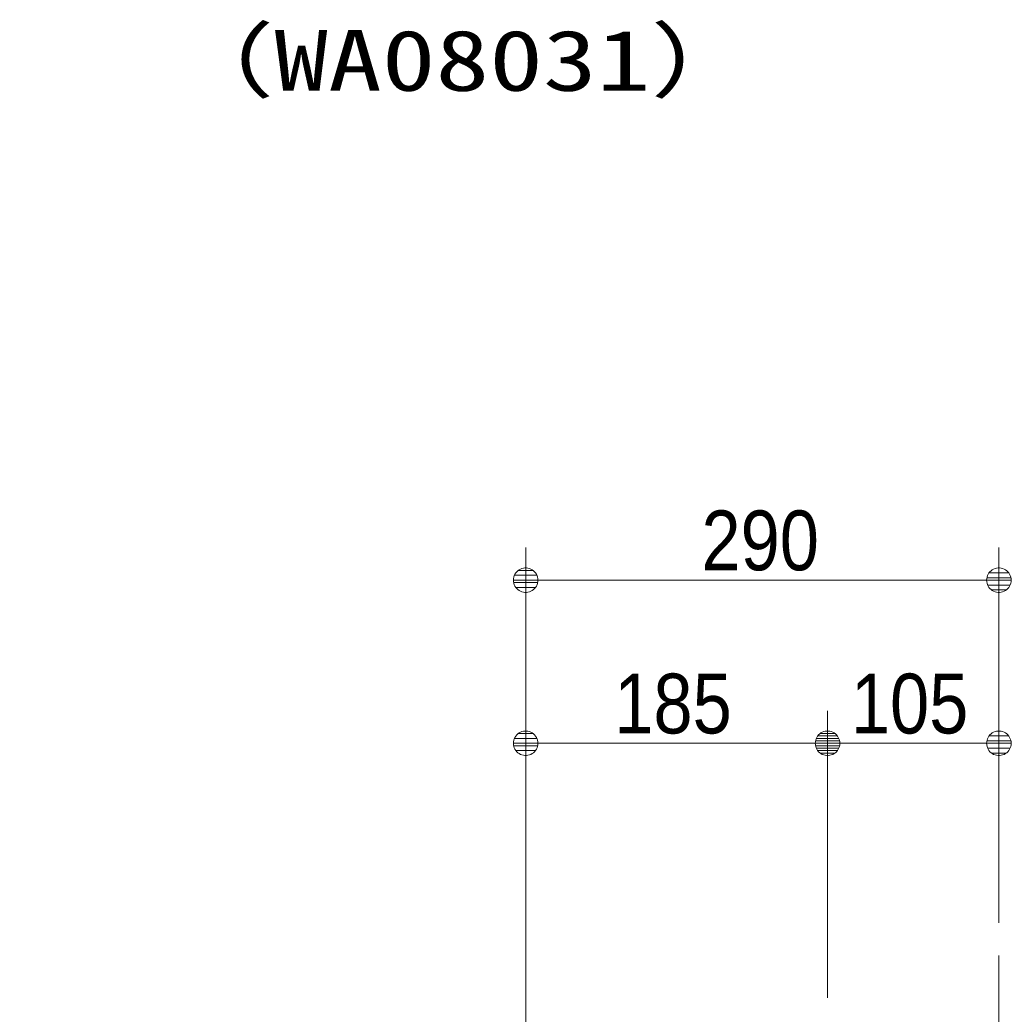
# Model space of a CAD drawing. Units: millimetres, scale not verified. Extents: x -6062 to 6062, y -3045 to 3045.
# Drawn here: x 412 to 1020, y 524 to 1133 of the extents above; entities that cross this region are included whole.
import ezdxf
from ezdxf.enums import TextEntityAlignment as Align

# ---------------------------------------------------------------- set-up
doc = ezdxf.new("R2010")
doc.units = ezdxf.units.MM
doc.header["$LTSCALE"] = 20
doc.linetypes.add('CHAIN1', pattern=[8, 5, -1, 1, -1])
doc.linetypes.add('DASHED1', pattern=[1.8, 1.2, -0.6])
for name, color, linetype, lineweight in [('0-0_1図面枠', 7, 'Continuous', 9), ('0-1_2寸法-1', 7, 'Continuous', 9), ('0-2_0', 7, 'Continuous', 9), ('0-3_5ボウル・キャビネット', 7, 'Continuous', 9)]:
    doc.layers.add(name, color=color, linetype=linetype, lineweight=lineweight)
doc.styles.add('ＭＳ ゴシック', font='')
doc.styles.add('ＭＳ Ｐゴシック', font='')
doc.styles.get('ＭＳ ゴシック').set_extended_font_data('MS Gothic')
doc.styles.get('ＭＳ Ｐゴシック').set_extended_font_data('MS PGothic')

# ---------------------------------------------------------------- blocks, each defined once
blk = doc.blocks.new('_Dot')
at = {"layer": '0-2_0'}
for p, q in [((-10, 0), (-20, 0)), ((9.78, 2), (-9.78, 2)), ((7.99, 6), (-7.99, 6)), ((9.16, -3.98), (-9.16, -3.98)), ((6, -7.98), (-6, -7.98))]:
    blk.add_line(p, q, dxfattribs=at)
for points in [[(10, 0), (9.92, 1.25), (9.69, 2.49), (9.3, 3.68), (8.76, 4.82), (8.09, 5.88), (7.29, 6.85), (6.37, 7.71), (5.36, 8.44), (4.26, 9.05), (3.09, 9.51), (1.87, 9.82), (0.63, 9.98), (-0.63, 9.98), (-1.87, 9.82), (-3.09, 9.51), (-4.26, 9.05), (-5.36, 8.44), (-6.37, 7.71), (-7.29, 6.85), (-8.09, 5.88), (-8.76, 4.82), (-9.3, 3.68), (-9.69, 2.49), (-9.92, 1.25), (-10, 0), (0, 0)], [(-10, 0), (-9.92, -1.25), (-9.69, -2.49), (-9.3, -3.68), (-8.76, -4.82), (-8.09, -5.88), (-7.29, -6.85), (-6.37, -7.71), (-5.36, -8.44), (-4.26, -9.05), (-3.09, -9.51), (-1.87, -9.82), (-0.63, -9.98), (0.63, -9.98), (1.87, -9.82), (3.09, -9.51), (4.26, -9.05), (5.36, -8.44), (6.37, -7.71), (7.29, -6.85), (8.09, -5.88), (8.76, -4.82), (9.3, -3.68), (9.69, -2.49), (9.92, -1.25), (10, 0), (0, 0)]]:
    blk.add_lwpolyline(points, close=True, dxfattribs=at)
blk = doc.blocks.new('グループ-28')
at = {"layer": '0-3_5ボウル・キャビネット', "linetype": 'CHAIN1'}
for p, q in [((47500, 4000), (47100, 3000)), ((47040, 3900), (46640, 2320)), ((47040, 800), (46640, -780)), ((47100, -1480), (47420, -280)), ((47040, -1060), (46640, -2640)), ((47040, -4160), (46640, -5740))]:
    blk.add_line(p, q, dxfattribs=at)
at = {"layer": '0-3_5ボウル・キャビネット', "linetype": 'DASHED1'}
blk.add_line((55640, 4000), (55640, -5500), dxfattribs=at)
at = {"layer": '0-3_5ボウル・キャビネット'}
for points in [[(46000, 5000), (56000, 5000), (56000, 4000), (46000, 4000)], [(46700, 4000), (56000, 4000), (56000, -5800), (46700, -5800)], [(46040, 3900), (46640, 3900), (46640, 3560), (46040, 3560)], [(46040, 3280), (46640, 3280), (46640, 2940), (46040, 2940)], [(46040, 2660), (46640, 2660), (46640, 2320), (46040, 2320)], [(46040, 2040), (46640, 2040), (46640, 1700), (46040, 1700)], [(46040, 1420), (46640, 1420), (46640, 1080), (46040, 1080)], [(46040, 800), (46640, 800), (46640, 460), (46040, 460)], [(46040, 180), (46640, 180), (46640, -160), (46040, -160)], [(46040, -440), (46640, -440), (46640, -780), (46040, -780)], [(46040, -1060), (46640, -1060), (46640, -1400), (46040, -1400)], [(46040, -1680), (46640, -1680), (46640, -2020), (46040, -2020)], [(46040, -2300), (46640, -2300), (46640, -2640), (46040, -2640)], [(46040, -2920), (46640, -2920), (46640, -3260), (46040, -3260)], [(46040, -3540), (46640, -3540), (46640, -3880), (46040, -3880)], [(46040, -4160), (46640, -4160), (46640, -4500), (46040, -4500)], [(46040, -4780), (46640, -4780), (46640, -5120), (46040, -5120)], [(46040, -5400), (46640, -5400), (46640, -5740), (46040, -5740)], [(47350, -5800), (48050, -5800), (48050, -8800), (47350, -8800)], [(55050, -5800), (55750, -5800), (55750, -8800), (55050, -8800)]]:
    blk.add_lwpolyline(points, close=True, dxfattribs=at)
at = {"layer": '0-3_5ボウル・キャビネット', "linetype": 'DASHED1'}
for points in [[(47100, 4000), (47500, 4000), (47500, 3000), (47100, 3000)], [(46640, 3900), (47040, 3900), (47040, -780), (46640, -780)], [(46640, 3900), (47040, 3900), (47040, 2320), (46640, 2320)], [(47040, 2620), (54940, 2620), (54940, -80), (47040, -80)], [(48540, 2620), (48840, 2620), (48840, -80), (48540, -80)], [(54640, 2620), (54940, 2620), (54940, -80), (54640, -80)], [(46640, 800), (47040, 800), (47040, -780), (46640, -780)], [(47100, -280), (47420, -280), (47420, -1480), (47100, -1480)], [(46640, -1060), (47040, -1060), (47040, -5740), (46640, -5740)], [(46640, -1060), (47040, -1060), (47040, -2640), (46640, -2640)], [(47040, -2340), (54940, -2340), (54940, -5040), (47040, -5040)], [(51540, -2340), (51840, -2340), (51840, -5040), (51540, -5040)], [(54640, -2340), (54940, -2340), (54940, -5040), (54640, -5040)], [(46640, -4160), (47040, -4160), (47040, -5740), (46640, -5740)]]:
    blk.add_lwpolyline(points, close=True, dxfattribs=at)
at = {"layer": '0-3_5ボウル・キャビネット'}
for points in [[(45600, 3500), (46640, 3500), (46640, 3340), (45600, 3340)], [(45600, -1460), (46640, -1460), (46640, -1620), (45600, -1620)]]:
    blk.add_lwpolyline(points, dxfattribs=at)
at = {"layer": '0-3_5ボウル・キャビネット', "linetype": 'DASHED1'}
blk.add_lwpolyline([(56000, -5500), (47100, -5500), (47100, -5800)], dxfattribs=at)
at = {"layer": '0-3_5ボウル・キャビネット'}
for centre in [(45540, 3420), (45540, -1540)]:
    blk.add_circle(centre, 100, dxfattribs=at)
blk = doc.blocks.new('グループ-29')
at = {"layer": '0-3_5ボウル・キャビネット'}
blk.add_lwpolyline([(44000, -8800), (56000, -8800), (56000, 11200)], dxfattribs=at)
blk.add_blockref('グループ-28', (0, 0), dxfattribs=at)

msp = doc.modelspace()

# ---------------------------------------------------------------- linework, layer by layer
at = {"layer": '0-1_2寸法-1'}
for p, q in [((722.5, 710), (722.5, 810)), ((1012.5, 710), (1012.5, 810)), ((737.51, 790), (997.49, 790)), ((722.5, 360), (722.5, 710)), ((907.5, 534), (907.5, 710)), ((907.5, 534), (907.5, 710)), ((1012.5, 580), (1012.5, 710)), ((892.49, 690), (737.51, 690)), ((922.51, 690), (997.49, 690))]:
    msp.add_line(p, q, dxfattribs=at)

# ---------------------------------------------------------------- block references
at = {"layer": '0-1_2寸法-1', "xscale": 0.7503418, "yscale": 0.7503418, "rotation": 180}
for p in [(722.5, 790), (722.5, 690), (907.5, 690)]:
    msp.add_blockref('_Dot', p, dxfattribs=at)
at = {"layer": '0-1_2寸法-1', "xscale": 0.7503418, "yscale": 0.7503418}
for p in [(1012.5, 790), (907.5, 690), (1012.5, 690)]:
    msp.add_blockref('_Dot', p, dxfattribs=at)
at = {"layer": '0-3_5ボウル・キャビネット', "xscale": 0.05, "yscale": 0.05}
msp.add_blockref('グループ-29', (-1787.5, 0), dxfattribs=at)

# ---------------------------------------------------------------- texts
at = {"layer": '0-0_1図面枠', "style": 'ＭＳ ゴシック', "width": 1.3}
msp.add_text('（WA08031）', height=37.24, dxfattribs=at).set_placement((502.41, 1078.78), align=Align.BOTTOM_LEFT)
at = {"layer": '0-1_2寸法-1', "style": 'ＭＳ Ｐゴシック', "width": 0.9}
for s, p in [('290', (830.22, 785.04)), ('185', (776.78, 685.04)), ('105', (921.78, 685.04))]:
    msp.add_text(s, height=36.66, dxfattribs=at).set_placement(p, align=Align.BOTTOM_LEFT)

doc.saveas('drawing.dxf')
